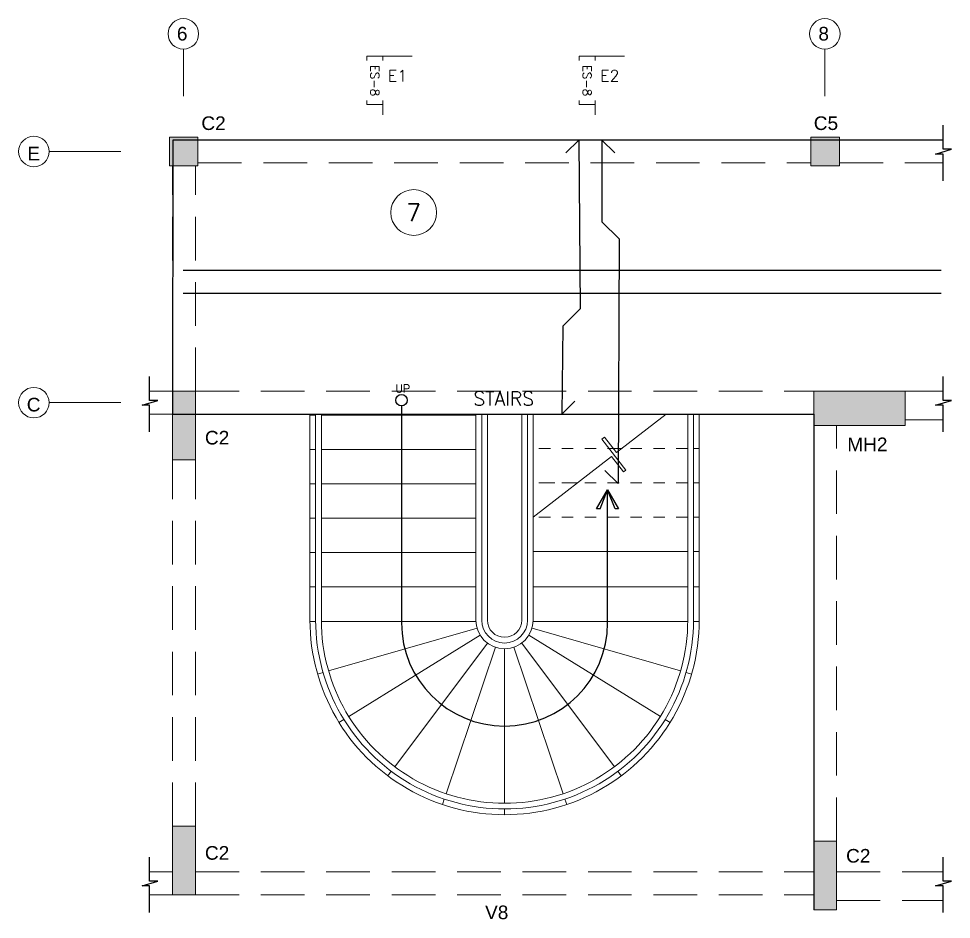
# Model space of a CAD drawing. Header units: metres. Extents: x -44 to 358, y -286 to 66.
# Drawn here: x 113.74 to 121.89, y 40.09 to 47.95 of the extents above; entities that cross this region are included whole.
import ezdxf
from ezdxf.enums import TextEntityAlignment as Align

# ---------------------------------------------------------------- set-up
doc = ezdxf.new("R2010")
doc.units = ezdxf.units.M
doc.header["$LTSCALE"] = 0.3
for name, pattern in [('DASHED', [0.75, 0.5, -0.25]), ('Grid Line 1_2_', [22.225, 12.7, -3.175, 3.175, -3.175]), ('HIDDEN', [9.525, 6.35, -3.175])]:
    doc.linetypes.add(name, pattern=pattern)
for name, color, linetype, lineweight in [('0-S-GRID', 1, 'Continuous', 9), ('0-S-GRID-IDEN', 1, 'Continuous', 9), ('baranda vidrio', 143, 'Continuous', 0), ('BP-SOTANO', 3, 'Continuous', 0), ('Columnas', 7, 'Continuous', 18), ('DETALLES', 7, 'Continuous', 20), ('muros bajitos', 252, 'Continuous', 5), ('piso', 251, 'Continuous', 18), ('VIGAS', 1, 'HIDDEN', 15)]:
    doc.layers.add(name, color=color, linetype=linetype, lineweight=lineweight)
for name, color, linetype in [('ACERO', 5, 'Continuous'), ('BP', 3, 'Continuous'), ('DIMTEXTO', 4, 'Continuous'), ('HATCH', 8, 'Continuous'), ('TEXTOS', 4, 'Continuous')]:
    doc.layers.add(name, color=color, linetype=linetype)
doc.styles.add('Arial_2', font='arial.ttf', dxfattribs={"height": 0.2})
doc.styles.add('Roman', font='romans')
doc.styles.add('SIMPLEX', font='simplex_.ttf', dxfattribs={"height": 0.2})
doc.styles.add('SMPLEX', font='simplex.shx')

# ---------------------------------------------------------------- blocks, each defined once
blk = doc.blocks.new('A$C41ea8f8a')
at = {"layer": 'baranda vidrio', "color": 7, "true_color": 0xffffff}
for p, q in [((-4.35, 0), (-4.35, -1.8)), ((-4.3, 0), (-4.3, -1.8)), ((-2.95, 0), (-2.95, -1.8)), ((-2.9, 0), (-2.9, -1.8)), ((-2.5, 0), (-2.5, -1.8)), ((-2.45, 0), (-2.45, -1.8)), ((-1.1, 0), (-1.1, -1.8)), ((-1.05, 0), (-1.05, -1.8))]:
    blk.add_line(p, q, dxfattribs=at)
for radius, end in [(1.65, 0.00098), (1.6, 0.00098), (0.25, 0), (0.2, 0)]:
    blk.add_arc((-2.7, -1.8), radius, 180, end, dxfattribs=at)
at = {"layer": 'muros bajitos', "color": 7, "true_color": 0xffffff}
blk.add_line((-3.545, -1.2105), (-3.645, -1.2105), dxfattribs=at)
at = {"layer": 'piso', "color": 7, "true_color": 0xffffff}
for p, q in [((-4.4, 0), (-4.4, -1.8)), ((-2.85, 0), (-2.85, -1.8)), ((-2.55, 0), (-2.55, -1.8)), ((-1.7221, -0.3366), (-1.2873, 0)), ((-1, 0), (-1, -1.8)), ((-4.4, -0.0105), (-4.35, -0.0105)), ((-4.3, -0.0105), (-3.3376, -0.0105)), ((-3.3376, -0.0105), (-2.95, -0.0105)), ((-1.8497, -0.2193), (-1.8267, -0.2015)), ((-1.8497, -0.2193), (-1.6406, -0.4895)), ((-1.7221, -0.3366), (-1.8267, -0.2015)), ((-4.4, -0.3105), (-4.35, -0.3105)), ((-4.3, -0.3105), (-2.95, -0.3105)), ((-1.7504, -0.3), (-1.7873, -0.3)), ((-2.45, -0.9), (-1.7661, -0.3706)), ((-1.6615, -0.5057), (-1.7661, -0.3706)), ((-1.6406, -0.4895), (-1.6615, -0.5057)), ((-4.4, -0.6105), (-4.35, -0.6105)), ((-4.3, -0.6105), (-2.95, -0.6105)), ((-4.4, -0.9105), (-4.35, -0.9105)), ((-4.3, -0.9105), (-2.95, -0.9105)), ((-4.4, -1.2105), (-4.35, -1.2105)), ((-4.4, -1.2105), (-4.35, -1.2105)), ((-4.3, -1.2105), (-2.95, -1.2105)), ((-4.3, -1.2105), (-2.95, -1.2105)), ((-1.1, -1.2), (-2.45, -1.2)), ((-2.45, -1.2), (-1.1, -1.2)), ((-1, -1.2), (-1.05, -1.2)), ((-1.05, -1.2), (-1, -1.2)), ((-4.4, -1.5105), (-4.35, -1.5105)), ((-4.3, -1.5105), (-2.95, -1.5105)), ((-1.1, -1.5105), (-2.45, -1.5105)), ((-1, -1.5105), (-1.05, -1.5105)), ((-4.4, -1.8105), (-4.35, -1.8105)), ((-4.3, -1.8105), (-2.95, -1.8105)), ((-2.9402, -1.8694), (-4.2371, -2.2442)), ((-2.4598, -1.8694), (-1.1629, -2.2442)), ((-1.1, -1.8105), (-2.45, -1.8105)), ((-1, -1.8105), (-1.05, -1.8105)), ((-2.9127, -1.9314), (-4.0612, -2.6409)), ((-2.4873, -1.9314), (-1.3388, -2.6409)), ((-2.8499, -2.0001), (-3.6593, -3.0806)), ((-2.5501, -2.0001), (-1.7407, -3.0806)), ((-2.7798, -2.0369), (-3.2107, -3.3163)), ((-2.7798, -2.0369), (-3.2107, -3.3163)), ((-2.7, -2.05), (-2.7, -3.4)), ((-2.7, -2.05), (-2.7, -3.4)), ((-2.6202, -2.0369), (-2.1893, -3.3163)), ((-2.6202, -2.0369), (-2.1893, -3.3163)), ((-4.2851, -2.2581), (-4.3332, -2.272)), ((-1.1149, -2.2581), (-1.0668, -2.272)), ((-4.1037, -2.6672), (-4.1463, -2.6935)), ((-1.2963, -2.6672), (-1.2537, -2.6935)), ((-3.6892, -3.1206), (-3.7192, -3.1606)), ((-1.7108, -3.1206), (-1.6808, -3.1606)), ((-3.2267, -3.3637), (-3.2426, -3.4111)), ((-3.2267, -3.3637), (-3.2426, -3.4111)), ((-2.1733, -3.3637), (-2.1574, -3.4111)), ((-2.1733, -3.3637), (-2.1574, -3.4111)), ((-2.7, -3.45), (-2.7, -3.5)), ((-2.7, -3.45), (-2.7, -3.5))]:
    blk.add_line(p, q, dxfattribs=at)
at = {"layer": 'piso', "color": 7, "linetype": 'DASHED', "ltscale": 0.1, "true_color": 0xffffff}
for p, q in [((-2.95, -0.3105), (-2.95, 0)), ((-2.45, -0.3), (-2.45, 0)), ((-1, 0), (-2.45, 0)), ((-1.1, -0.3), (-2.45, -0.3)), ((-1.6748, -0.3), (-1.7504, -0.3)), ((-1, -0.3), (-1.05, -0.3)), ((-1.1, -0.6), (-2.45, -0.6)), ((-2.0624, -0.6), (-2.45, -0.6)), ((-1, -0.6), (-1.05, -0.6)), ((-1.1, -0.9), (-2.45, -0.9)), ((-1, -0.9), (-1.05, -0.9))]:
    blk.add_line(p, q, dxfattribs=at)
at = {"layer": 'piso', "color": 7, "true_color": 0xffffff}
for radius, end in [(1.7, 0.00098), (0.15, 0)]:
    blk.add_arc((-2.7, -1.8), radius, 180, end, dxfattribs=at)
at = {"layer": 'TEXTOS', "color": 7, "true_color": 0xffffff}
for p, q in [((-3.6, 0.0713), (-3.6, -1.825)), ((-1.8957, -0.8273), (-1.8, -0.6615)), ((-1.8647, -0.8273), (-1.8, -0.6615)), ((-1.8, -1.825), (-1.8, -0.6615)), ((-1.8, -0.6615), (-1.7043, -0.8273)), ((-1.7353, -0.8273), (-1.8, -0.6615)), ((-1.8647, -0.8273), (-1.8957, -0.8273)), ((-1.7043, -0.8273), (-1.7353, -0.8273)), ((-2.7, -2.725), (-2.7, -2.725))]:
    blk.add_line(p, q, dxfattribs=at)
blk.add_circle((-3.6, 0.1213), 0.05, dxfattribs=at)
for start, end in [(180, 270), (270, 0)]:
    blk.add_arc((-2.7, -1.825), 0.9, start, end, dxfattribs=at)
at = {"layer": 'TEXTOS', "color": 7, "true_color": 0xffffff, "insert": (-3.6537, 0.2576), "char_height": 0.07, "attachment_point": 1, "style": 'Roman'}
blk.add_mtext_dynamic_manual_height_columns('UP', width=109.130705, gutter_width=50, heights=[0], dxfattribs=at)
at = {"layer": 'TEXTOS', "color": 7, "true_color": 0xffffff, "insert": (-4.3978, 0.0766), "char_height": 0.15, "width": 3.404877, "attachment_point": 7}
blk.add_mtext('\\pi1.4253;{\\Fromans|c0;\\H0.8x;STAIRS}', dxfattribs=at)
blk = doc.blocks.new('A$C64151F5E')
at = {"layer": 'DETALLES', "color": 6, "linetype": 'Continuous'}
blk.add_line((0, 0), (0, 0.2552), dxfattribs=at)
at = {"layer": 'DETALLES', "color": 5, "linetype": 'Continuous'}
blk.add_line((-0.4244, 0), (-0.5139, 0), dxfattribs=at)
at = {"layer": 'DETALLES', "color": 8, "linetype": 'Continuous'}
blk.add_lwpolyline([(0, -0.14), (-0.4244, -0.14), (-0.4244, 0), (0, 0)], close=True, dxfattribs=at)

msp = doc.modelspace()

# ---------------------------------------------------------------- hatches: boundary and pattern name
at = {"layer": 'HATCH', "ltscale": 0.2, "transparency": 33554562}
h = msp.add_hatch(color=256, dxfattribs=at)
h.dxf.hatch_style = 1
h.paths.add_polyline_path([(115.3052444, 46.6691715), (115.0552444, 46.6691715), (115.0552444, 46.9191715), (115.3052444, 46.9191715)])
h = msp.add_hatch(color=256, dxfattribs=at)
h.dxf.hatch_style = 1
h.paths.add_polyline_path([(120.9080435, 46.6691715), (120.6580435, 46.6691715), (120.6580435, 46.9191715), (120.9080435, 46.9191715)])
h = msp.add_hatch(color=256, dxfattribs=at)
h.dxf.hatch_style = 1
h.paths.add_polyline_path([(115.2830435, 44.0996327), (115.0830435, 44.0996327), (115.0830435, 44.6996327), (115.2830435, 44.6996327)])
h = msp.add_hatch(color=256, dxfattribs=at)
h.dxf.hatch_style = 1
h.paths.add_polyline_path([(121.4830435, 44.3996327), (120.6830435, 44.3996327), (120.6830435, 44.6996327), (121.4830435, 44.6996327)])
h = msp.add_hatch(color=256, dxfattribs=at)
h.dxf.hatch_style = 1
h.paths.add_polyline_path([(115.2830435, 40.2996327), (115.0830435, 40.2996327), (115.0830435, 40.8996327), (115.2830435, 40.8996327)])
h = msp.add_hatch(color=256, dxfattribs=at)
h.dxf.hatch_style = 1
h.paths.add_polyline_path([(120.8830435, 40.1696327), (120.6830435, 40.1696327), (120.6830435, 40.7696327), (120.8830435, 40.7696327)])

# ---------------------------------------------------------------- linework, layer by layer
at = {"layer": '0-S-GRID', "linetype": 'Grid Line 1_2_'}
for p, q in [((115.1774011, 47.6881), (115.1774011, 47.277196)), ((115.1774011, 47.6881), (115.1774011, 47.277196)), ((120.7802001, 47.6881), (120.7802001, 47.277196)), ((120.7802001, 47.6881), (120.7802001, 47.277196)), ((114.0056007, 46.7941715), (114.6322674, 46.7941715)), ((114.0056008, 46.7941715), (114.6322674, 46.7941715)), ((114.0056007, 44.5996327), (114.6322674, 44.5996327)), ((114.0056007, 44.5996327), (114.6322674, 44.5996327))]:
    msp.add_line(p, q, dxfattribs=at)
at = {"layer": '0-S-GRID-IDEN'}
for centre, radius in [((115.1774011, 47.8214333), 0.1333333), ((120.7802002, 47.8214333), 0.1333333), ((113.8722674, 46.7941715), 0.1333333), ((117.1895823, 46.2611878), 0.20025), ((113.8722674, 44.5996327), 0.1333333)]:
    msp.add_circle(centre, radius, dxfattribs=at)
at = {"layer": 'ACERO', "ltscale": 0.2}
for p, q in [((121.79608, 45.7543577), (115.1750245, 45.7543577)), ((121.79608, 45.5543577), (115.1750245, 45.5543577))]:
    msp.add_line(p, q, dxfattribs=at)
at = {"layer": 'ACERO'}
for points in [[(118.5193324, 46.7821752), (118.6319495, 46.8941715), (118.6430623, 45.4189423), (118.4926483, 45.2693574), (118.4840407, 44.4996327), (118.5968512, 44.6118214)], [(118.9458798, 46.781361), (118.8336912, 46.8941715), (118.8338643, 46.1800824), (118.9834492, 46.0296684), (118.9756201, 43.8929489), (118.8591693, 44.0058871)]]:
    msp.add_lwpolyline(points, dxfattribs=at)
at = {"layer": 'BP'}
for points in [[(121.8124043, 46.5389408), (121.8124043, 46.7721289), (121.7474779, 46.7721298), (121.8852886, 46.8136281), (121.8124043, 46.8136281), (121.8126145, 47.0232793)], [(114.8817824, 44.344402), (114.8817824, 44.5775901), (114.816856, 44.577591), (114.9546666, 44.6190893), (114.8817824, 44.6190893), (114.8819925, 44.8287405)], [(121.8124043, 44.344402), (121.8124043, 44.5775901), (121.7474779, 44.577591), (121.8852886, 44.6190893), (121.8124043, 44.6190893), (121.8126145, 44.8287405)], [(114.8817824, 40.144402), (114.8817824, 40.3775901), (114.816856, 40.377591), (114.9546666, 40.4190893), (114.8817824, 40.4190893), (114.8819925, 40.6287405)], [(121.8124043, 40.144402), (121.8124043, 40.3775901), (121.7474779, 40.377591), (121.8852886, 40.4190893), (121.8124043, 40.4190893), (121.8126145, 40.6287405)]]:
    msp.add_lwpolyline(points, dxfattribs=at)
at = {"layer": 'BP', "ltscale": 0.2}
msp.add_lwpolyline([(121.812485, 46.8941715), (115.085815, 46.8941715), (115.0830435, 44.4996327), (120.6830435, 44.4996327), (120.6830435, 40.1696327)], dxfattribs=at)
at = {"layer": 'Columnas', "ltscale": 0.2}
for points in [[(115.3052444, 46.6691715), (115.0552444, 46.6691715), (115.0552444, 46.9191715), (115.3052444, 46.9191715)], [(120.9080435, 46.6691715), (120.6580435, 46.6691715), (120.6580435, 46.9191715), (120.9080435, 46.9191715)], [(115.2830435, 44.0996327), (115.0830435, 44.0996327), (115.0830435, 44.6996327), (115.2830435, 44.6996327)], [(121.4830435, 44.3996327), (120.6830435, 44.3996327), (120.6830435, 44.6996327), (121.4830435, 44.6996327)], [(115.2830435, 40.2996327), (115.0830435, 40.2996327), (115.0830435, 40.8996327), (115.2830435, 40.8996327)], [(120.8830435, 40.1696327), (120.6830435, 40.1696327), (120.6830435, 40.7696327), (120.8830435, 40.7696327)]]:
    msp.add_lwpolyline(points, close=True, dxfattribs=at)
at = {"layer": 'VIGAS', "ltscale": 0.2}
for p, q in [((115.3052444, 46.8941715), (120.6580435, 46.8941715)), ((120.9080435, 46.8941715), (121.812485, 46.8941715)), ((115.3052444, 46.6941715), (120.6580435, 46.6941715)), ((120.9080435, 46.6941715), (121.812485, 46.6941715)), ((115.0830435, 44.6996327), (115.0830435, 46.6691715)), ((115.2830435, 44.6996327), (115.2830435, 46.6691715)), ((114.8817824, 44.6996327), (115.0830435, 44.6996327)), ((115.2830435, 44.6996327), (120.6830435, 44.6996327)), ((121.4830435, 44.6996327), (121.812485, 44.6996327)), ((114.8817824, 44.4996327), (115.0830435, 44.4996327)), ((115.2830435, 44.4996327), (120.6830435, 44.4996327)), ((120.6830435, 40.7696327), (120.6830435, 44.3996327)), ((120.8830435, 40.7696327), (120.8830435, 44.3996327)), ((121.4830435, 44.4496327), (121.812485, 44.4496327)), ((115.0830435, 40.8996327), (115.0830435, 44.0996327)), ((115.2830435, 40.8996327), (115.2830435, 44.0996327)), ((114.8817824, 40.4996327), (115.0830435, 40.4996327)), ((115.2830435, 40.4996327), (120.6830435, 40.4996327)), ((120.8830435, 40.4996327), (121.812485, 40.4996327)), ((114.8817824, 40.2996327), (115.0830435, 40.2996327)), ((115.2830435, 40.2996327), (120.6830435, 40.2996327)), ((120.8830435, 40.2496327), (121.812485, 40.2496327))]:
    msp.add_line(p, q, dxfattribs=at)

# ---------------------------------------------------------------- block references
at = {"layer": 'BP-SOTANO', "xscale": -1, "rotation": 270}
for p in [(116.920873, 47.6280173), (118.7752583, 47.6280173)]:
    msp.add_blockref('A$C64151F5E', p, dxfattribs=at)
at = {"layer": 'DIMTEXTO', "ltscale": 0.2}
msp.add_blockref('A$C41ea8f8a', (120.6830435, 44.4996327), dxfattribs=at)

# ---------------------------------------------------------------- texts
at = {"layer": 'DIMTEXTO'}
for s, height, style, p in [('C2', 0.1190625, 'Arial_2', (115.4410497, 47.0414391)), ('C5', 0.1190625, 'Arial_2', (120.7899871, 47.0414391)), ('7', 0.15, 'SMPLEX', (117.1895823, 46.2611878)), ('C2', 0.1190625, 'Arial_2', (115.4722253, 44.2937366)), ('MH2', 0.1190625, 'Arial_2', (121.1519198, 44.2352823)), ('C2', 0.1190625, 'Arial_2', (115.4722253, 40.6657101)), ('C2', 0.1190625, 'Arial_2', (121.0722253, 40.6406122)), ('V8', 0.1190625, 'Arial_2', (117.9145743, 40.1466236))]:
    msp.add_text(s, height=height, dxfattribs=dict(at, style=style)).set_placement(p, align=Align.MIDDLE_CENTER)
at = {"layer": 'DIMTEXTO', "char_height": 0.1190625, "width": 0.11223625, "style": 'Arial_2'}
for s, insert, attachment_point in [('6', (115.2135129, 47.8828692), 3), ('8', (120.8163119, 47.8828692), 3), ('E', (113.8698112, 46.7762197), 5), ('C', (113.8698112, 44.5816809), 5)]:
    msp.add_mtext(s, dxfattribs=dict(at, insert=insert, attachment_point=attachment_point))

# ---------------------------------------------------------------- next in the draw order: texts
at = {"layer": 'DIMTEXTO', "color": 4, "lineweight": 0, "char_height": 0.1, "attachment_point": 4, "style": 'SIMPLEX', "bg_fill": 2}
for s, insert in [('\\A1;E1', (116.9647195, 47.4552952)), ('\\A1;E2', (118.8191048, 47.4552952))]:
    msp.add_mtext(s, dxfattribs=dict(at, insert=insert))

# ---------------------------------------------------------------- next in the draw order: texts
at = {"layer": 'DIMTEXTO', "color": 4, "lineweight": 0, "char_height": 0.075, "attachment_point": 4, "rotation": 270, "style": 'SIMPLEX', "bg_fill": 2}
for insert in [(116.8495856, 47.5508091), (118.7039708, 47.5508091)]:
    msp.add_mtext('\\A1;ES-8', dxfattribs=dict(at, insert=insert))

doc.saveas('drawing.dxf')
